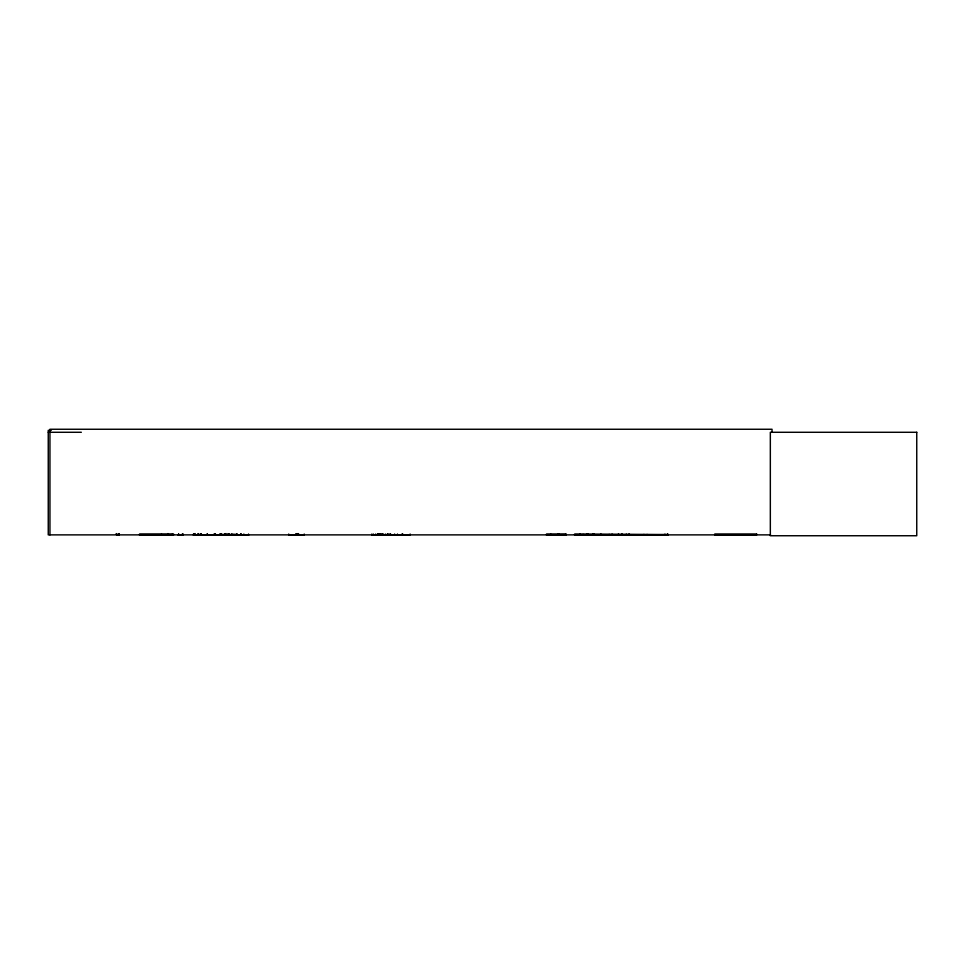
<?xml version="1.0" encoding="UTF-8"?>
<svg xmlns="http://www.w3.org/2000/svg" width="965" height="965" viewBox="0 0 965 965"><rect width="100%" height="100%" fill="white"/><g stroke="black" fill="none" stroke-linecap="round" stroke-linejoin="round"><path stroke-width="1.45" d="M304.24 534.019L304.228 534.875L288.716 534.839L288.716 534.019M387.255 534.743L387.267 534.019M207.101 534.767L206.98 534.019M221.431 534.743L221.492 534.019L221.407 534.875M593.523 534.767L593.487 533.802M193.097 534.767L248.946 534.791M193.422 534.743L193.495 534.019M626.056 534.851L626.273 534.188L627.117 534.791M628.999 534.839L629.373 534.188C630.217 534.972 627.986 534.984 628.77 534.188L629.144 534.851M664.656 534.851L664.873 534.188L665.717 534.791M667.153 534.851L667.382 534.188L668.214 534.791L574.573 534.2M667.973 534.188L667.406 534.501M177.862 534.875L182.807 534.767M295.7 534.743L295.845 534.019M296.496 534.767L296.436 534.091M296.532 534.658L296.195 533.802M608.215 534.839L609.385 534.465M582.932 534.501L583.125 534.839M586.394 534.501L586.587 534.839M611.762 534.839L612.003 534.188L612.232 534.839M207.342 534.767L207.391 534.091M583.692 534.501L583.499 534.839M586.925 534.863L587.516 533.802M612.811 534.501L612.606 534.839M617.745 534.501L617.938 534.839M621.219 534.501L621.4 534.839M643.39 534.501L643.583 534.839M644.15 534.501L643.957 534.839M646.864 534.501L647.045 534.839M647.624 534.501L647.419 534.839M387.616 534.767L387.677 534.091M233.614 534.767L233.687 534.091L233.759 534.875M178.477 534.767L178.585 534.091M116.886 534.767L116.174 533.585M200.057 534.875L200.853 533.802M51.266 430.342L48.25 430.342L48.25 534.875L770.528 534.875M48.25 432.284L81.35 432.284M139.455 534.2L173.664 534.2M546.407 534.2L565.731 534.2M139.418 534.453L173.7 534.453M546.371 534.477L565.767 534.477M574.537 534.477L668.009 534.501M714.667 534.501L756.729 534.501M139.442 534.815L173.676 534.815M546.395 534.815L566.202 534.658M574.561 534.815L668.214 534.791M380.825 534.875L380.656 533.802M198.127 534.767L198.018 534.091L197.922 534.875M220.394 534.767L220.322 534.091L220.249 534.875M232.215 534.767L232.143 534.091M235.11 534.743L235.038 534.019M587.178 534.743L587.118 534.019M609.036 534.791L624.596 534.875M379.74 534.658L379.993 533.802M388.835 534.767L388.811 534.019M373.395 534.767L373.371 534.019M772.036 432.284L772.036 429.256L49.951 429.256L49.951 534.875M600.942 534.019L600.942 534.875M593.885 534.019L593.885 534.875M593.005 533.802L593.005 534.875M587.999 533.802L587.999 534.875M580.062 534.019L580.062 534.875M566.202 534.019L566.202 534.875M558.711 533.802L558.711 534.875M558.168 533.802L558.168 534.875M550.689 534.019L550.689 534.875M410.149 534.019L410.149 534.875L371.742 534.839L371.827 534.019M402.658 533.802L402.658 534.875M402.116 533.802L402.116 534.875M397.471 534.019L397.471 534.875M394.625 534.019L394.625 534.875M390.548 533.802L390.548 534.875M390.137 533.802L390.137 534.875M387.749 534.019L387.749 534.875M385.373 534.019L385.373 534.875M382.984 533.802L382.984 534.875M382.574 533.802L382.574 534.875M381.187 533.802L381.187 534.875M379.45 533.802L379.45 534.875M378.521 534.019L378.521 534.875M377.954 533.802L377.954 534.875M377.556 533.802L377.496 534.875M375.65 534.019L375.65 534.875M298.511 533.585L298.668 534.875M297.28 534.019L297.28 534.875M297.172 534.091L297.063 534.767L297.003 533.585M296.738 533.802L296.762 534.875M296.641 534.019L296.532 534.875M248.524 534.019L248.524 534.875M243.856 534.019L243.856 534.875M241.166 533.802L241.166 534.875M240.695 533.802L240.695 534.875M237.04 533.802L237.04 534.875M236.642 533.802L236.642 534.875M232.07 534.019L232.07 534.875M231.154 534.019L231.154 534.875M229.188 533.802L229.188 534.875M228.777 533.802L228.777 534.875M228.054 534.019L228.054 534.875M226.835 533.585L226.835 534.875M225.328 533.585L225.328 534.875M224.664 533.802L224.664 534.875M224.278 533.802L224.278 534.875M221.974 534.019L221.974 534.875M220.539 533.802L220.539 534.875M220.044 533.802L220.044 534.875M215.436 533.802L215.436 534.875M214.954 533.802L214.954 534.875M213.989 534.019L213.989 534.875M207.427 534.019L207.427 534.875M201.323 533.802L201.323 534.875M200.201 534.019L200.298 534.875M198.525 533.802L198.525 534.875M198.223 533.585L198.223 534.875M195.207 533.585L195.207 534.875M194.17 533.802L194.17 534.875M194.025 533.802L194.025 534.875M193.591 534.019L193.591 534.875M183.012 534.019L183.012 534.875M182.578 533.802L182.578 534.875M182.433 533.802L182.433 534.875M178.682 534.019L178.682 534.875M172.397 534.019L172.397 534.875M168.356 533.802L168.356 534.875M167.898 533.585L167.982 534.875M161.493 534.019L161.493 534.875M119.19 533.585L119.19 534.875M118.876 533.802L118.876 534.875M618.553 534.188L618.818 534.875L618.553 534.188M622.015 534.188L622.292 534.875L622.015 534.188M916.75 432.284L770.335 432.284L770.335 535.744L916.75 535.744L916.75 432.284M756.729 534.188L714.667 534.188L714.703 534.875L756.729 534.815L756.729 534.188M379.728 534.875L379.728 534.019L379.631 534.875M298.306 534.875L298.318 533.802L298.257 534.875M117.199 534.875L117.199 534.019L117.103 534.875"/></g></svg>
